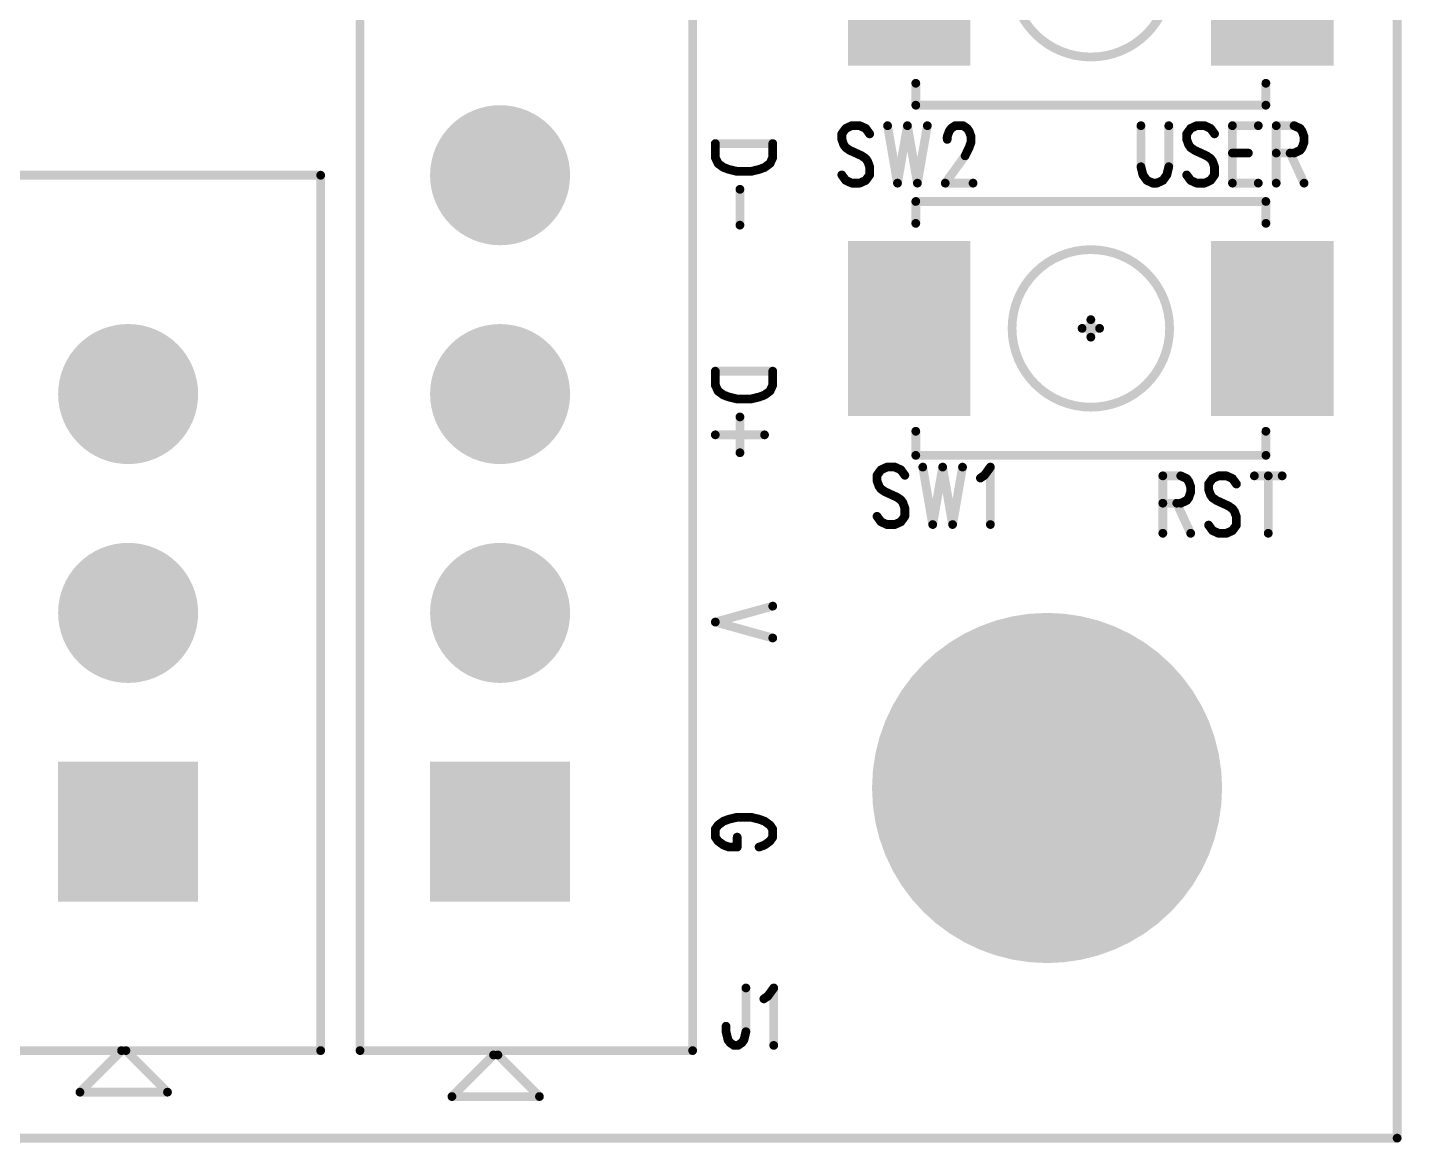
# Model space of a CAD drawing. Extents: x 100 to 144.1, y 92.5 to 144.1.
# Drawn here: x 128.35 to 144.05, y 99.95 to 112.69 of the extents above; entities that cross this region are included whole.
import ezdxf

# ---------------------------------------------------------------- set-up
doc = ezdxf.new("R2010")
doc.units = 0
doc.layers.get('0').update_dxf_attribs({"linetype": 'CONTINUOUS'})
doc.layers.add('MASK-TOP_PHO', color=1, linetype='CONTINUOUS')
doc.layers.add('SILK-TOP_PHO', color=5, linetype='CONTINUOUS')

# ---------------------------------------------------------------- blocks, each defined once
blk = doc.blocks.new('ROUND_1')
at = {"const_width": 0.050038}
blk.add_lwpolyline([(-0.025018, 0, 1), (0.025018, 0, 1)], format="xyb", close=True, dxfattribs=at)
blk = doc.blocks.new('SQUARE_28')
blk.add_solid([(0.799972, 0.799972), (0.799972, -0.799972), (-0.799972, 0.799972), (-0.799972, -0.799972)])
blk = doc.blocks.new('ROUND_32')
at = {"const_width": 1.999996}
blk.add_lwpolyline([(-0.999998, 0, 1), (0.999998, 0, 1)], format="xyb", close=True, dxfattribs=at)
blk = doc.blocks.new('ROUND_49')
at = {"const_width": 0.799972}
blk.add_lwpolyline([(-0.399986, 0, 1), (0.399986, 0, 1)], format="xyb", close=True, dxfattribs=at)
blk = doc.blocks.new('SQUARE_132')
blk.add_solid([(0.700024, 0.700024), (0.700024, -0.700024), (-0.700024, 0.700024), (-0.700024, -0.700024)])

msp = doc.modelspace()

# ---------------------------------------------------------------- linework, layer by layer
at = {"layer": 'MASK-TOP_PHO'}
for points, const_width in [([(143.999966, 100.000054), (143.999966, 143.999966)], 0.100076), ([(138.42492, 112.94999), (138.42492, 113.549938)], 1.400048), ([(142.575026, 112.94999), (142.575026, 113.549938)], 1.400048), ([(138.42492, 109.549946), (138.42492, 108.949998)], 1.400048), ([(142.575026, 109.549946), (142.575026, 108.949998)], 1.400048), ([(100.000054, 100.000054), (143.999966, 100.000054)], 0.100076)]:
    msp.add_lwpolyline(points, dxfattribs=dict(at, const_width=const_width))
at = {"layer": 'SILK-TOP_PHO', "const_width": 0.100076}
for points in [[(143.999966, 100.000054), (143.999966, 143.999966)], [(132.150104, 101.000052), (132.150104, 113.4999)], [(135.949944, 113.4999), (135.949944, 101.000052)], [(138.500104, 112.050068), (138.500104, 111.799878)], [(142.500096, 111.799878), (142.500096, 112.050068)], [(138.500104, 111.799878), (142.500096, 111.799878)], [(137.700004, 111.534448), (137.654538, 111.471964)], [(137.654538, 111.471964), (137.654538, 111.40948)], [(137.768076, 111.56569), (137.700004, 111.534448)], [(137.859008, 111.56569), (137.768076, 111.56569)], [(137.927334, 111.534448), (137.859008, 111.56569)], [(137.9728, 111.471964), (137.927334, 111.534448)], [(138.17727, 111.56569), (138.290808, 110.909354)], [(138.4046, 111.56569), (138.290808, 110.909354)], [(138.4046, 111.56569), (138.518138, 110.909354)], [(138.63193, 111.56569), (138.518138, 110.909354)], [(138.859006, 111.440722), (138.881866, 111.503206)], [(138.859006, 111.40948), (138.859006, 111.440722)], [(138.881866, 111.503206), (138.904472, 111.534448)], [(138.904472, 111.534448), (138.949938, 111.56569)], [(138.949938, 111.56569), (139.04087, 111.56569)], [(139.04087, 111.56569), (139.086336, 111.534448)], [(139.086336, 111.534448), (139.109196, 111.503206)], [(139.109196, 111.503206), (139.131802, 111.440722)], [(139.131802, 111.440722), (139.131802, 111.378238)], [(141.072616, 111.56569), (141.072616, 111.096806)], [(141.390878, 111.096806), (141.390878, 111.56569)], [(141.640814, 111.534448), (141.595348, 111.471964)], [(141.595348, 111.471964), (141.595348, 111.40948)], [(141.70914, 111.56569), (141.640814, 111.534448)], [(141.800072, 111.56569), (141.70914, 111.56569)], [(141.868144, 111.534448), (141.800072, 111.56569)], [(141.91361, 111.471964), (141.868144, 111.534448)], [(142.11808, 111.56569), (142.11808, 110.909354)], [(142.11808, 111.56569), (142.413736, 111.56569)], [(142.618206, 111.56569), (142.618206, 110.909354)], [(142.618206, 111.56569), (142.822676, 111.56569)], [(142.822676, 111.56569), (142.891002, 111.534448)], [(142.891002, 111.534448), (142.913608, 111.503206)], [(142.913608, 111.503206), (142.936468, 111.440722)], [(142.936468, 111.440722), (142.936468, 111.378238)], [(136.865614, 111.361474), (136.209278, 111.361474)], [(136.209278, 111.202216), (136.209278, 111.361474)], [(136.865614, 111.361474), (136.865614, 111.202216)], [(137.654538, 111.40948), (137.677398, 111.346996)], [(137.677398, 111.346996), (137.700004, 111.3155)], [(137.700004, 111.3155), (137.74547, 111.284258)], [(137.74547, 111.284258), (137.881868, 111.221774)], [(139.109196, 111.3155), (139.06373, 111.221774)], [(139.131802, 111.378238), (139.109196, 111.3155)], [(141.595348, 111.40948), (141.618208, 111.346996)], [(141.618208, 111.346996), (141.640814, 111.3155)], [(141.640814, 111.3155), (141.68628, 111.284258)], [(141.68628, 111.284258), (141.822678, 111.221774)], [(142.891002, 111.284258), (142.822676, 111.253016)], [(142.913608, 111.3155), (142.891002, 111.284258)], [(142.936468, 111.378238), (142.913608, 111.3155)], [(136.24052, 111.134144), (136.209278, 111.202216)], [(136.303004, 111.088678), (136.24052, 111.134144)], [(136.834372, 111.134144), (136.771888, 111.088678)], [(136.865614, 111.202216), (136.834372, 111.134144)], [(137.881868, 111.221774), (137.927334, 111.190532)], [(137.927334, 111.190532), (137.94994, 111.15929)], [(137.94994, 111.15929), (137.9728, 111.096806)], [(139.06373, 111.221774), (138.8364, 110.909354)], [(141.822678, 111.221774), (141.868144, 111.190532)], [(141.868144, 111.190532), (141.891004, 111.15929)], [(141.891004, 111.15929), (141.91361, 111.096806)], [(142.11808, 111.253016), (142.299944, 111.253016)], [(142.822676, 111.253016), (142.618206, 111.253016)], [(142.77721, 111.253016), (142.936468, 110.909354)], [(127.899922, 111.000032), (131.700016, 111.000032)], [(131.700016, 111.000032), (131.700016, 101.000052)], [(136.365742, 111.065818), (136.303004, 111.088678)], [(136.459468, 111.043212), (136.365742, 111.065818)], [(136.615678, 111.043212), (136.459468, 111.043212)], [(136.709404, 111.065818), (136.615678, 111.043212)], [(136.771888, 111.088678), (136.709404, 111.065818)], [(137.700004, 110.940596), (137.654538, 111.00308)], [(137.9728, 111.00308), (137.927334, 110.940596)], [(137.9728, 111.096806), (137.9728, 111.00308)], [(141.072616, 111.096806), (141.095476, 111.00308)], [(141.095476, 111.00308), (141.140942, 110.940596)], [(141.322806, 110.940596), (141.368272, 111.00308)], [(141.368272, 111.00308), (141.390878, 111.096806)], [(141.640814, 110.940596), (141.595348, 111.00308)], [(141.91361, 111.00308), (141.868144, 110.940596)], [(141.91361, 111.096806), (141.91361, 111.00308)], [(136.49071, 110.838742), (136.49071, 110.429548)], [(137.768076, 110.909354), (137.700004, 110.940596)], [(137.859008, 110.909354), (137.768076, 110.909354)], [(137.927334, 110.940596), (137.859008, 110.909354)], [(138.8364, 110.909354), (139.154662, 110.909354)], [(141.140942, 110.940596), (141.209014, 110.909354)], [(141.209014, 110.909354), (141.25448, 110.909354)], [(141.25448, 110.909354), (141.322806, 110.940596)], [(141.70914, 110.909354), (141.640814, 110.940596)], [(141.800072, 110.909354), (141.70914, 110.909354)], [(141.868144, 110.940596), (141.800072, 110.909354)], [(142.11808, 110.909354), (142.413736, 110.909354)], [(142.500096, 110.700058), (138.500104, 110.700058)], [(138.500104, 110.700058), (138.500104, 110.450122)], [(142.500096, 110.450122), (142.500096, 110.700058)], [(140.599922, 109.249972), (140.400024, 109.249972)], [(140.5001, 109.149896), (140.5001, 109.350048)], [(136.865614, 108.761276), (136.209278, 108.761276)], [(136.209278, 108.602272), (136.209278, 108.761276)], [(136.865614, 108.761276), (136.865614, 108.602272)], [(136.24052, 108.5342), (136.209278, 108.602272)], [(136.865614, 108.602272), (136.834372, 108.5342)], [(136.303004, 108.488734), (136.24052, 108.5342)], [(136.365742, 108.465874), (136.303004, 108.488734)], [(136.459468, 108.443268), (136.365742, 108.465874)], [(136.615678, 108.443268), (136.459468, 108.443268)], [(136.709404, 108.465874), (136.615678, 108.443268)], [(136.771888, 108.488734), (136.709404, 108.465874)], [(136.834372, 108.5342), (136.771888, 108.488734)], [(136.49071, 108.238544), (136.49071, 107.829604)], [(136.771888, 108.034074), (136.209278, 108.034074)], [(138.500104, 107.799886), (138.500104, 108.074968)], [(142.500096, 108.074968), (142.500096, 107.799886)], [(138.170412, 107.66552), (138.10234, 107.634278)], [(138.261344, 107.66552), (138.170412, 107.66552)], [(138.32967, 107.634278), (138.261344, 107.66552)], [(142.500096, 107.799886), (138.500104, 107.799886)], [(138.579606, 107.66552), (138.693144, 107.009438)], [(138.806936, 107.66552), (138.693144, 107.009438)], [(138.806936, 107.66552), (138.920474, 107.009438)], [(139.034012, 107.66552), (138.920474, 107.009438)], [(139.284202, 107.571794), (139.352274, 107.66552)], [(139.352274, 107.66552), (139.352274, 107.009438)], [(138.10234, 107.634278), (138.056874, 107.571794)], [(138.056874, 107.571794), (138.056874, 107.50931)], [(138.056874, 107.50931), (138.07948, 107.446826)], [(138.374882, 107.571794), (138.32967, 107.634278)], [(139.238736, 107.540552), (139.284202, 107.571794)], [(141.322806, 107.565698), (141.322806, 106.909362)], [(141.322806, 107.565698), (141.527276, 107.565698)], [(141.527276, 107.565698), (141.595348, 107.534456)], [(141.595348, 107.534456), (141.618208, 107.503214)], [(141.618208, 107.503214), (141.640814, 107.44073)], [(141.891004, 107.534456), (141.845538, 107.471972)], [(141.959076, 107.565698), (141.891004, 107.534456)], [(142.050008, 107.565698), (141.959076, 107.565698)], [(142.11808, 107.534456), (142.050008, 107.565698)], [(142.163546, 107.471972), (142.11808, 107.534456)], [(142.36827, 107.565698), (142.686278, 107.565698)], [(142.527274, 107.565698), (142.527274, 106.909362)], [(138.07948, 107.446826), (138.10234, 107.415584)], [(138.10234, 107.415584), (138.147806, 107.384342)], [(138.147806, 107.384342), (138.284204, 107.321858)], [(141.640814, 107.378246), (141.618208, 107.315508)], [(141.640814, 107.44073), (141.640814, 107.378246)], [(141.845538, 107.471972), (141.845538, 107.409488)], [(141.845538, 107.409488), (141.868144, 107.34675)], [(141.868144, 107.34675), (141.891004, 107.315508)], [(138.284204, 107.321858), (138.32967, 107.290616)], [(138.32967, 107.290616), (138.352276, 107.259374)], [(138.352276, 107.259374), (138.374882, 107.19689)], [(138.374882, 107.19689), (138.374882, 107.103164)], [(141.527276, 107.253024), (141.322806, 107.253024)], [(141.48181, 107.253024), (141.640814, 106.909362)], [(141.595348, 107.284266), (141.527276, 107.253024)], [(141.618208, 107.315508), (141.595348, 107.284266)], [(141.891004, 107.315508), (141.93647, 107.284266)], [(141.93647, 107.284266), (142.072614, 107.221782)], [(142.072614, 107.221782), (142.11808, 107.19054)], [(142.11808, 107.19054), (142.14094, 107.159298)], [(138.10234, 107.04068), (138.056874, 107.103164)], [(138.170412, 107.009438), (138.10234, 107.04068)], [(138.32967, 107.04068), (138.261344, 107.009438)], [(138.374882, 107.103164), (138.32967, 107.04068)], [(142.14094, 107.159298), (142.163546, 107.096814)], [(142.163546, 107.096814), (142.163546, 107.003088)], [(138.261344, 107.009438), (138.170412, 107.009438)], [(141.891004, 106.940604), (141.845538, 107.003088)], [(141.959076, 106.909362), (141.891004, 106.940604)], [(142.050008, 106.909362), (141.959076, 106.909362)], [(142.11808, 106.940604), (142.050008, 106.909362)], [(142.163546, 107.003088), (142.11808, 106.940604)], [(136.865614, 106.077258), (136.209278, 105.895394)], [(136.865614, 105.71353), (136.209278, 105.895394)], [(136.24052, 103.575104), (136.209278, 103.529638)], [(136.303004, 103.62057), (136.24052, 103.575104)], [(136.365742, 103.643176), (136.303004, 103.62057)], [(136.459468, 103.665782), (136.365742, 103.643176)], [(136.615678, 103.665782), (136.459468, 103.665782)], [(136.709404, 103.643176), (136.615678, 103.665782)], [(136.771888, 103.62057), (136.709404, 103.643176)], [(136.834372, 103.575104), (136.771888, 103.62057)], [(136.865614, 103.529638), (136.834372, 103.575104)], [(136.209278, 103.529638), (136.209278, 103.438706)], [(136.209278, 103.438706), (136.24052, 103.39324)], [(136.459468, 103.438706), (136.459468, 103.324914)], [(136.834372, 103.39324), (136.865614, 103.438706)], [(136.865614, 103.438706), (136.865614, 103.529638)], [(136.24052, 103.39324), (136.303004, 103.347774)], [(136.303004, 103.347774), (136.365742, 103.324914)], [(136.365742, 103.324914), (136.459468, 103.324914)], [(136.709404, 103.324914), (136.771888, 103.347774)], [(136.771888, 103.347774), (136.834372, 103.39324)], [(136.559036, 101.71557), (136.559036, 101.215698)], [(136.808972, 101.621844), (136.877298, 101.71557)], [(136.877298, 101.71557), (136.877298, 101.059488)], [(136.76376, 101.590602), (136.808972, 101.621844)], [(136.331706, 101.215698), (136.331706, 101.278182)], [(136.354566, 101.121972), (136.331706, 101.215698)], [(136.559036, 101.215698), (136.53643, 101.121972)], [(136.377172, 101.09073), (136.354566, 101.121972)], [(136.422638, 101.059488), (136.377172, 101.09073)], [(136.468104, 101.059488), (136.422638, 101.059488)], [(136.51357, 101.09073), (136.468104, 101.059488)], [(136.53643, 101.121972), (136.51357, 101.09073)], [(131.700016, 101.000052), (127.899922, 101.000052)], [(128.949958, 100.525072), (129.424938, 101.000052)], [(129.474976, 101.000052), (129.949956, 100.525072)], [(135.949944, 101.000052), (132.150104, 101.000052)], [(133.199886, 100.475034), (133.67512, 100.950014)], [(133.724904, 100.950014), (134.199884, 100.475034)], [(129.949956, 100.525072), (128.949958, 100.525072)], [(134.199884, 100.475034), (133.199886, 100.475034)], [(100.000054, 100.000054), (143.999966, 100.000054)]]:
    msp.add_lwpolyline(points, dxfattribs=at)
for points in [[(139.600178, 113.249964, 1), (141.400022, 113.249964, 1)], [(139.600178, 109.249972, 1), (141.400022, 109.249972, 1)]]:
    msp.add_lwpolyline(points, format="xyb", close=True, dxfattribs=at)

# ---------------------------------------------------------------- block references
at = {"layer": 'MASK-TOP_PHO'}
for name, p in [('SQUARE_132', (138.42492, 112.94999)), ('SQUARE_132', (142.575026, 112.94999)), ('ROUND_49', (133.75005, 111.000032)), ('SQUARE_132', (138.42492, 109.549946)), ('SQUARE_132', (142.575026, 109.549946)), ('SQUARE_132', (138.42492, 108.949998)), ('SQUARE_132', (142.575026, 108.949998)), ('ROUND_49', (129.500122, 108.49991)), ('ROUND_49', (133.75005, 108.49991)), ('ROUND_49', (129.500122, 106.000042)), ('ROUND_49', (133.75005, 106.000042)), ('ROUND_32', (139.999974, 104.000046)), ('SQUARE_28', (129.500122, 103.49992)), ('SQUARE_28', (133.75005, 103.49992)), ('ROUND_1', (143.999966, 100.000054))]:
    msp.add_blockref(name, p, dxfattribs=at)
at = {"layer": 'SILK-TOP_PHO'}
for p in [(138.500104, 112.050068), (142.500096, 112.050068), (138.500104, 111.799878), (142.500096, 111.799878), (137.654538, 111.471964), (137.700004, 111.534448), (137.768076, 111.56569), (137.859008, 111.56569), (137.927334, 111.534448), (137.9728, 111.471964), (138.17727, 111.56569), (138.4046, 111.56569), (138.4046, 111.56569), (138.63193, 111.56569), (138.859006, 111.440722), (138.881866, 111.503206), (138.904472, 111.534448), (138.949938, 111.56569), (139.04087, 111.56569), (139.086336, 111.534448), (139.109196, 111.503206), (139.131802, 111.440722), (141.072616, 111.56569), (141.390878, 111.56569), (141.595348, 111.471964), (141.640814, 111.534448), (141.70914, 111.56569), (141.800072, 111.56569), (141.868144, 111.534448), (141.91361, 111.471964), (142.11808, 111.56569), (142.11808, 111.56569), (142.413736, 111.56569), (142.618206, 111.56569), (142.618206, 111.56569), (142.822676, 111.56569), (142.891002, 111.534448), (142.913608, 111.503206), (142.936468, 111.440722), (136.209278, 111.361474), (136.209278, 111.361474), (136.865614, 111.361474), (136.865614, 111.361474), (137.654538, 111.40948), (137.677398, 111.346996), (137.700004, 111.3155), (137.74547, 111.284258), (138.859006, 111.40948), (139.109196, 111.3155), (139.131802, 111.378238), (141.595348, 111.40948), (141.618208, 111.346996), (141.640814, 111.3155), (141.68628, 111.284258), (142.891002, 111.284258), (142.913608, 111.3155), (142.936468, 111.378238), (136.209278, 111.202216), (136.24052, 111.134144), (136.834372, 111.134144), (136.865614, 111.202216), (137.881868, 111.221774), (137.927334, 111.190532), (137.94994, 111.15929), (139.06373, 111.221774), (141.822678, 111.221774), (141.868144, 111.190532), (141.891004, 111.15929), (142.11808, 111.253016), (142.299944, 111.253016), (142.618206, 111.253016), (142.77721, 111.253016), (142.822676, 111.253016), (131.700016, 111.000032), (136.303004, 111.088678), (136.365742, 111.065818), (136.459468, 111.043212), (136.615678, 111.043212), (136.709404, 111.065818), (136.771888, 111.088678), (137.654538, 111.00308), (137.9728, 111.096806), (137.9728, 111.00308), (141.072616, 111.096806), (141.095476, 111.00308), (141.368272, 111.00308), (141.390878, 111.096806), (141.595348, 111.00308), (141.91361, 111.096806), (141.91361, 111.00308), (136.49071, 110.838742), (137.700004, 110.940596), (137.768076, 110.909354), (137.859008, 110.909354), (137.927334, 110.940596), (138.290808, 110.909354), (138.290808, 110.909354), (138.518138, 110.909354), (138.518138, 110.909354), (138.8364, 110.909354), (139.154662, 110.909354), (141.140942, 110.940596), (141.209014, 110.909354), (141.25448, 110.909354), (141.322806, 110.940596), (141.640814, 110.940596), (141.70914, 110.909354), (141.800072, 110.909354), (141.868144, 110.940596), (142.11808, 110.909354), (142.11808, 110.909354), (142.413736, 110.909354), (142.618206, 110.909354), (142.936468, 110.909354), (138.500104, 110.700058), (142.500096, 110.700058), (136.49071, 110.429548), (138.500104, 110.450122), (142.500096, 110.450122), (140.400024, 109.249972), (140.5001, 109.350048), (140.599922, 109.249972), (140.5001, 109.149896), (136.209278, 108.761276), (136.209278, 108.761276), (136.865614, 108.761276), (136.865614, 108.761276), (136.209278, 108.602272), (136.865614, 108.602272), (136.24052, 108.5342), (136.303004, 108.488734), (136.365742, 108.465874), (136.459468, 108.443268), (136.615678, 108.443268), (136.709404, 108.465874), (136.771888, 108.488734), (136.834372, 108.5342), (136.49071, 108.238544), (136.209278, 108.034074), (136.771888, 108.034074), (138.500104, 108.074968), (142.500096, 108.074968), (136.49071, 107.829604), (138.170412, 107.66552), (138.261344, 107.66552), (138.500104, 107.799886), (138.579606, 107.66552), (138.806936, 107.66552), (138.806936, 107.66552), (139.034012, 107.66552), (139.352274, 107.66552), (142.500096, 107.799886), (138.056874, 107.571794), (138.056874, 107.50931), (138.10234, 107.634278), (138.32967, 107.634278), (138.374882, 107.571794), (139.238736, 107.540552), (139.284202, 107.571794), (141.322806, 107.565698), (141.322806, 107.565698), (141.527276, 107.565698), (141.595348, 107.534456), (141.618208, 107.503214), (141.891004, 107.534456), (141.959076, 107.565698), (142.050008, 107.565698), (142.11808, 107.534456), (142.36827, 107.565698), (142.527274, 107.565698), (142.686278, 107.565698), (138.07948, 107.446826), (138.10234, 107.415584), (138.147806, 107.384342), (141.640814, 107.44073), (141.640814, 107.378246), (141.845538, 107.471972), (141.845538, 107.409488), (141.868144, 107.34675), (142.163546, 107.471972), (138.284204, 107.321858), (138.32967, 107.290616), (138.352276, 107.259374), (138.374882, 107.19689), (141.322806, 107.253024), (141.48181, 107.253024), (141.527276, 107.253024), (141.595348, 107.284266), (141.618208, 107.315508), (141.891004, 107.315508), (141.93647, 107.284266), (142.072614, 107.221782), (142.11808, 107.19054), (138.056874, 107.103164), (138.10234, 107.04068), (138.32967, 107.04068), (138.374882, 107.103164), (142.14094, 107.159298), (142.163546, 107.096814), (138.170412, 107.009438), (138.261344, 107.009438), (138.693144, 107.009438), (138.693144, 107.009438), (138.920474, 107.009438), (138.920474, 107.009438), (139.352274, 107.009438), (141.322806, 106.909362), (141.640814, 106.909362), (141.845538, 107.003088), (141.891004, 106.940604), (141.959076, 106.909362), (142.050008, 106.909362), (142.11808, 106.940604), (142.163546, 107.003088), (142.527274, 106.909362), (136.865614, 106.077258), (136.209278, 105.895394), (136.209278, 105.895394), (136.865614, 105.71353), (136.24052, 103.575104), (136.303004, 103.62057), (136.365742, 103.643176), (136.459468, 103.665782), (136.459468, 103.665782), (136.615678, 103.665782), (136.615678, 103.665782), (136.709404, 103.643176), (136.771888, 103.62057), (136.834372, 103.575104), (136.209278, 103.529638), (136.209278, 103.438706), (136.459468, 103.438706), (136.865614, 103.529638), (136.865614, 103.438706), (136.24052, 103.39324), (136.303004, 103.347774), (136.365742, 103.324914), (136.459468, 103.324914), (136.459468, 103.324914), (136.709404, 103.324914), (136.771888, 103.347774), (136.834372, 103.39324), (136.559036, 101.71557), (136.877298, 101.71557), (136.76376, 101.590602), (136.808972, 101.621844), (136.331706, 101.278182), (136.331706, 101.215698), (136.559036, 101.215698), (136.354566, 101.121972), (136.377172, 101.09073), (136.422638, 101.059488), (136.468104, 101.059488), (136.51357, 101.09073), (136.53643, 101.121972), (136.877298, 101.059488), (129.424938, 101.000052), (129.474976, 101.000052), (131.700016, 101.000052), (131.700016, 101.000052), (132.150104, 101.000052), (133.67512, 100.950014), (133.724904, 100.950014), (135.949944, 101.000052), (135.949944, 101.000052), (128.949958, 100.525072), (129.949956, 100.525072), (133.199886, 100.475034), (134.199884, 100.475034), (143.999966, 100.000054)]:
    msp.add_blockref('ROUND_1', p, dxfattribs=at)

doc.saveas('drawing.dxf')
